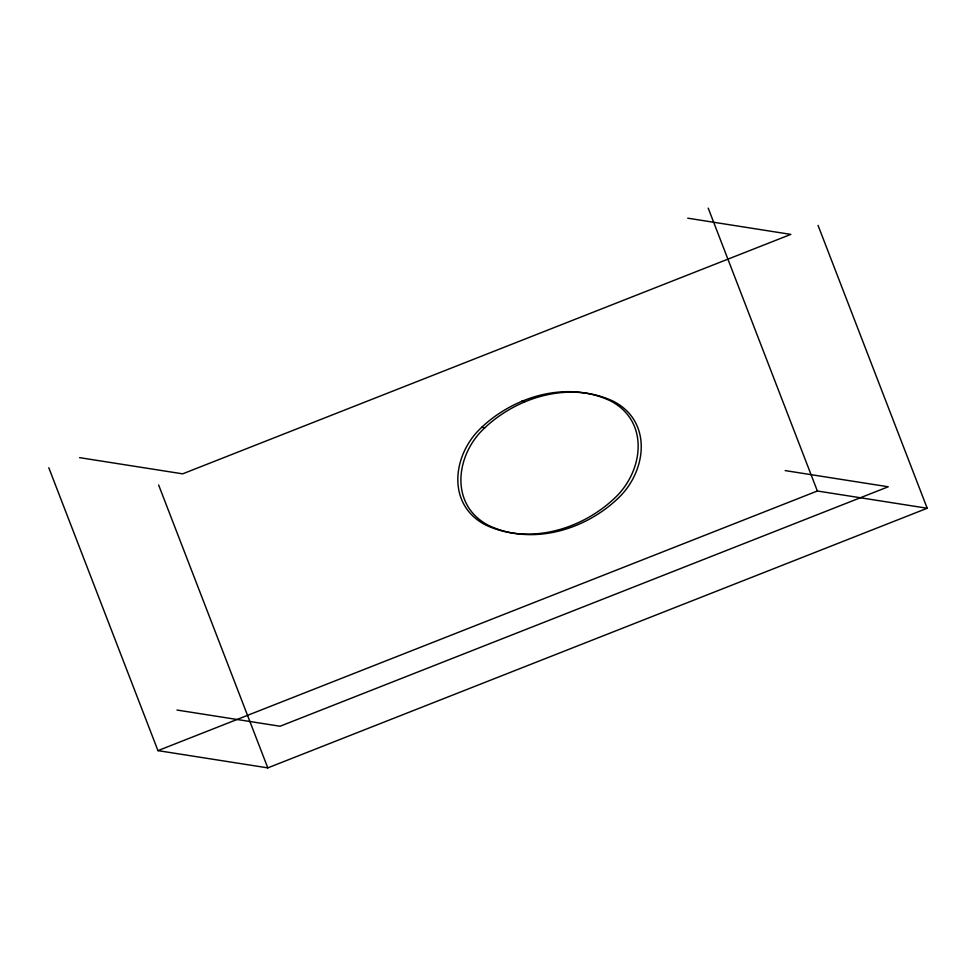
<?xml version="1.0" encoding="UTF-8"?>
<svg xmlns="http://www.w3.org/2000/svg" width="976" height="976" viewBox="0 0 976 976"><rect width="100%" height="100%" fill="white"/><g stroke="black" fill="none" stroke-linecap="round" stroke-linejoin="round"><path stroke-width="1.46" d="M481.741 427.281C452.547 453.95 445.886 504.433 485.609 524.978C528.48 545.206 580.903 529.968 614.221 498.516C643.428 471.847 650.089 421.364 610.366 400.831C567.495 380.603 515.06 395.829 481.741 427.281L484.84 427.769C518.158 396.317 570.582 381.091 613.453 401.307C653.176 421.852 646.515 472.335 617.32 499.004C584.002 530.456 531.566 545.694 488.695 525.466C448.972 504.921 455.633 454.438 484.84 427.769M48.8 467.748L157.953 750.629L817.363 491.001L927.2 508.252L818.047 225.371M157.953 750.629L267.79 767.88L927.2 508.252M687.763 218.185L790.841 234.386L182.671 473.836L79.593 457.646M521.806 401.014L524.905 401.502M785.155 470.591L888.233 486.78L280.063 726.242L176.985 710.04M708.21 208.12L817.363 491.001M158.637 484.999L267.79 767.88"/></g></svg>
